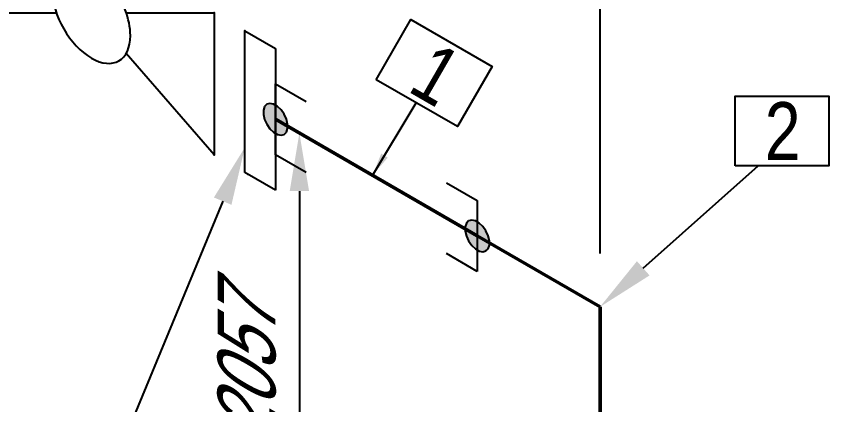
# Model space of a CAD drawing. Header units: millimetres. Extents: x 0 to 594, y 0 to 420.
# Drawn here: x 174.94 to 210.05, y 348.82 to 365.6 of the extents above; entities that cross this region are included whole.
import ezdxf
from ezdxf import colors
from ezdxf.entities.mleader import LeaderData, LeaderLine
from ezdxf.enums import TextEntityAlignment as Align
from ezdxf.math import Vec2, Vec3

# ---------------------------------------------------------------- set-up
doc = ezdxf.new("R2010")
doc.units = ezdxf.units.MM
doc.header["$LTSCALE"] = 0.25
for name, color, linetype in [('밸브', 4, 'Continuous'), ('용접', 1, 'Continuous'), ('주석', 7, 'Continuous'), ('치수', 1, 'Continuous')]:
    doc.layers.add(name, color=color, linetype=linetype)
doc.layers.add('파이프 작은 보어', color=30, linetype='Continuous', lineweight=50)
doc.styles.add('AdskIsoAnnotation', font='arial.ttf', dxfattribs={"width": 0.8, "height": 1})
doc.styles.add('AdskIsoMetric', font='arial.ttf', dxfattribs={"width": 0.8, "height": 2.5})
doc.styles.add('AdskIsoMetric-30', font='arial.ttf', dxfattribs={"width": 0.8, "height": 2.5})
doc.styles.add('AdskIsoMetric30', font='arial.ttf', dxfattribs={"width": 0.8, "oblique": 30, "height": 2.5})
doc.styles.get("Standard").update_dxf_attribs({"font": 'arial.ttf'})
doc.dimstyles.new('AdskIsoMetric', dxfattribs={"dimtxt": 2.5, "dimasz": 2.5, "dimexe": 1, "dimexo": 2, "dimgap": 0.8, "dimtad": 1, "dimdec": 0, "dimrnd": 1, "dimzin": 0, "dimdsep": 46, "dimtxsty": 'AdskIsoMetric', "dimcen": 0, "dimclrt": 7, "dimadec": 0, "dimazin": 0, "dimtfac": 1, "dimtdec": 0, "dimtmove": 1, "dimatfit": 3, "dimfxl": 0, "dimfrac": 2, "dimtolj": 1, "dimtzin": 0, "dimarcsym": 0})

# ---------------------------------------------------------------- blocks, each defined once
blk = doc.blocks.new('플랜지-2-IsoRight')
at = {"color": 0, "linetype": 'ByBlock', "lineweight": -2}
blk.add_wipeout([(0.0442, -0.2296), (-0.0442, -0.1786), (-0.0442, 0.2296), (0.0442, 0.1786)], dxfattribs=at)
at = {"color": 0, "linetype": 'ByBlock', "lineweight": -2, "extrusion": (-0.707107, -0.408248, 0.57735)}
for p, q in [((-0.0442, -0.1786), (-0.0442, 0.2296)), ((-0.0442, 0.2296), (0.0442, 0.1786)), ((0.0442, 0.1786), (0.0442, -0.2296)), ((0.0442, -0.2296), (-0.0442, -0.1786))]:
    blk.add_line(p, q, dxfattribs=at)
at = {"color": 0, "linetype": 'ByBlock', "lineweight": -2}
blk.add_wipeout([(0.0442, -0.2296), (-0.0442, -0.1786), (-0.0442, 0.2296), (0.0442, 0.1786)], dxfattribs=at)
at = {"color": 0, "linetype": 'ByBlock', "lineweight": -2, "extrusion": (-0.707107, -0.408248, 0.57735)}
for p, q in [((-0.0442, -0.1786), (-0.0442, 0.2296)), ((-0.0442, 0.2296), (0.0442, 0.1786)), ((0.0442, 0.1786), (0.0442, -0.2296)), ((0.0442, -0.2296), (-0.0442, -0.1786))]:
    blk.add_line(p, q, dxfattribs=at)
blk = doc.blocks.new('개스킷-2-IsoRight')
at = {"color": 0, "linetype": 'ByBlock', "lineweight": -2, "extrusion": (-1, 0, 0)}
for p in [(-0.0529, 0.2347), (0.0442, 0.1786), (-0.0442, -0.1786), (0.0442, -0.2296)]:
    blk.add_point(p, dxfattribs=at)
blk = doc.blocks.new('볼 밸브-2-IsoRight')
at = {"color": 0, "linetype": 'ByBlock', "lineweight": -2, "extrusion": (-0.707107, -0.408248, 0.57735)}
for p, q in [((-0.3536, 0), (-0.3536, 0.4082)), ((-0.3536, 0.4082), (-0.1006, 0.1163)), ((-0.1006, -0.0002), (-0.3536, 0)), ((0.3536, 0), (0.1007, -0.0001)), ((0.3536, -0.4082), (0.3536, 0)), ((0.1125, -0.065), (0.1125, -0.065)), ((0.1006, -0.1163), (0.3536, -0.4082))]:
    blk.add_line(p, q, dxfattribs=at)
at = {"linetype": 'ByBlock'}
for start_param, end_param in [(-2.356194, 0.785398), (0.785398, 3.926991)]:
    blk.add_ellipse((0, 0), major_axis=(-0.0796, 0.1378), ratio=0.57735, start_param=start_param, end_param=end_param, dxfattribs=at)
blk = doc.blocks.new('*D85')
at = {"layer": 'Defpoints', "color": 0}
for p in [(200.166, 353.049), (187.176, 337.258), (200.166, 329.758)]:
    blk.add_point(p, dxfattribs=at)
at = {"layer": '치수', "color": 0, "lineweight": -2}
for p, q in [((187.176, 358.049), (187.176, 339.758)), ((198.166, 330.913), (186.176, 337.836))]:
    blk.add_line(p, q, dxfattribs=at)
at = {"layer": '치수', "color": 0}
for points in [[(186.759, 358.049), (187.593, 358.049), (187.176, 360.549)], [(186.759, 339.758), (187.593, 339.758), (187.176, 337.258)]]:
    blk.add_solid(points, dxfattribs=at)
at = {"layer": '치수', "color": 7, "insert": (184.91, 350.212), "char_height": 2.5, "attachment_point": 5, "rotation": 90, "style": 'AdskIsoMetric30'}
blk.add_mtext('\\A1;2057', dxfattribs=at)
blk = doc.blocks.new('*D86')
at = {"layer": 'Defpoints', "color": 0}
for p in [(146.927, 386.142), (200.166, 368.049), (200.166, 353.049)]:
    blk.add_point(p, dxfattribs=at)
at = {"layer": '치수', "color": 0, "lineweight": -2}
for p, q in [((146.927, 388.451), (146.927, 399.941)), ((149.092, 397.537), (198.001, 369.299)), ((200.166, 355.358), (200.166, 369.204))]:
    blk.add_line(p, q, dxfattribs=at)
at = {"layer": '치수', "color": 0}
for points in [[(149.301, 397.897), (148.884, 397.176), (146.927, 398.787)], [(198.21, 369.66), (197.793, 368.938), (200.166, 368.049)]]:
    blk.add_solid(points, dxfattribs=at)
at = {"layer": '치수', "color": 7, "insert": (168.744, 388.808), "char_height": 2.5, "attachment_point": 5, "rotation": 330, "style": 'AdskIsoMetric-30'}
blk.add_mtext('\\A1;1053', dxfattribs=at)
blk = doc.blocks.new('엘보우-21-Iso2DSkew90')
at = {"color": 0, "linetype": 'ByBlock', "lineweight": -2, "extrusion": (0.707107, 0.408248, -0.57735)}
for p, q in [((-5.303, 3.062), (0, 0)), ((0, 0), (0, -6.124)), ((0, 0), (0, 0))]:
    blk.add_line(p, q, dxfattribs=at)
blk = doc.blocks.new('SocketWeld-2-IsoRight')
blk.add_hatch(color=256).paths.add_polyline_path([(0.0055, -0.0435), (0.0057, -0.0436), (0.006, -0.0436), (0.0062, -0.0436), (0.0064, -0.0437), (0.0066, -0.0437), (0.0068, -0.0438), (0.007, -0.0438), (0.0072, -0.0439), (0.0075, -0.0439), (0.0077, -0.0439), (0.0079, -0.044), (0.0081, -0.044), (0.0083, -0.0441), (0.0085, -0.0441), (0.0088, -0.0442), (0.009, -0.0442), (0.0092, -0.0443), (0.0094, -0.0443), (0.0096, -0.0443), (0.0098, -0.0444), (0.01, -0.0444), (0.0103, -0.0445), (0.0105, -0.0445), (0.0107, -0.0446), (0.0109, -0.0446), (0.0111, -0.0446), (0.0113, -0.0447), (0.0115, -0.0447), (0.0118, -0.0448), (0.012, -0.0448), (0.0122, -0.0449), (0.0124, -0.0449), (0.0126, -0.0449), (0.0128, -0.045), (0.013, -0.045), (0.0133, -0.0451), (0.0135, -0.0451), (0.0137, -0.0452), (0.0139, -0.0452), (0.0141, -0.0453), (0.0143, -0.0453), (0.0145, -0.0453), (0.0148, -0.0454), (0.015, -0.0454), (0.0152, -0.0455), (0.0154, -0.0455), (0.0156, -0.0456), (0.0158, -0.0456), (0.0161, -0.0456), (0.0161, -0.0456), (0.0162, -0.0456), (0.0164, -0.0455), (0.0166, -0.0455), (0.0168, -0.0455), (0.017, -0.0454), (0.0171, -0.0454), (0.0173, -0.0453), (0.0175, -0.0453), (0.0177, -0.0452), (0.0179, -0.0452), (0.0181, -0.0451), (0.0182, -0.0451), (0.0184, -0.045), (0.0186, -0.045), (0.0188, -0.0449), (0.019, -0.0449), (0.0192, -0.0448), (0.0193, -0.0448), (0.0195, -0.0447), (0.0197, -0.0447), (0.0199, -0.0446), (0.0201, -0.0446), (0.0203, -0.0445), (0.0204, -0.0445), (0.0206, -0.0444), (0.0208, -0.0444), (0.021, -0.0444), (0.0212, -0.0443), (0.0213, -0.0443), (0.0215, -0.0442), (0.0217, -0.0442), (0.0219, -0.0441), (0.0221, -0.0441), (0.0223, -0.044), (0.0224, -0.044), (0.0226, -0.0439), (0.0228, -0.0439), (0.023, -0.0438), (0.0232, -0.0438), (0.0234, -0.0437), (0.0235, -0.0437), (0.0237, -0.0436), (0.0239, -0.0436), (0.0241, -0.0435), (0.0243, -0.0435), (0.0245, -0.0434), (0.0246, -0.0434), (0.0248, -0.0433), (0.025, -0.0433), (0.025, -0.0433), (0.0251, -0.0432), (0.0253, -0.043), (0.0254, -0.0429), (0.0255, -0.0428), (0.0257, -0.0426), (0.0258, -0.0425), (0.0259, -0.0424), (0.0261, -0.0422), (0.0262, -0.0421), (0.0263, -0.042), (0.0265, -0.0418), (0.0266, -0.0417), (0.0267, -0.0416), (0.0269, -0.0414), (0.027, -0.0413), (0.0271, -0.0412), (0.0273, -0.041), (0.0274, -0.0409), (0.0275, -0.0408), (0.0277, -0.0406), (0.0278, -0.0405), (0.0279, -0.0403), (0.0281, -0.0402), (0.0282, -0.0401), (0.0283, -0.0399), (0.0284, -0.0398), (0.0286, -0.0397), (0.0287, -0.0395), (0.0288, -0.0394), (0.029, -0.0393), (0.0291, -0.0391), (0.0292, -0.039), (0.0294, -0.0389), (0.0295, -0.0387), (0.0296, -0.0386), (0.0298, -0.0385), (0.0299, -0.0383), (0.03, -0.0382), (0.0302, -0.0381), (0.0303, -0.0379), (0.0304, -0.0378), (0.0306, -0.0377), (0.0307, -0.0375), (0.0308, -0.0374), (0.031, -0.0373), (0.0311, -0.0371), (0.0312, -0.037), (0.0314, -0.0369), (0.0315, -0.0367), (0.0315, -0.0367), (0.0316, -0.0365), (0.0316, -0.0363), (0.0317, -0.0361), (0.0318, -0.0359), (0.0319, -0.0357), (0.0319, -0.0355), (0.032, -0.0353), (0.0321, -0.0351), (0.0321, -0.0349), (0.0322, -0.0346), (0.0323, -0.0344), (0.0323, -0.0342), (0.0324, -0.034), (0.0325, -0.0338), (0.0325, -0.0336), (0.0326, -0.0334), (0.0327, -0.0332), (0.0328, -0.033), (0.0328, -0.0328), (0.0329, -0.0326), (0.033, -0.0324), (0.033, -0.0322), (0.0331, -0.0319), (0.0332, -0.0317), (0.0332, -0.0315), (0.0333, -0.0313), (0.0334, -0.0311), (0.0335, -0.0309), (0.0335, -0.0307), (0.0336, -0.0305), (0.0337, -0.0303), (0.0337, -0.0301), (0.0338, -0.0299), (0.0339, -0.0297), (0.0339, -0.0295), (0.034, -0.0292), (0.0341, -0.029), (0.0342, -0.0288), (0.0342, -0.0286), (0.0343, -0.0284), (0.0344, -0.0282), (0.0344, -0.028), (0.0345, -0.0278), (0.0346, -0.0276), (0.0346, -0.0274), (0.0347, -0.0272), (0.0348, -0.027), (0.0349, -0.0268), (0.0349, -0.0265), (0.0349, -0.0265), (0.0349, -0.0263), (0.0349, -0.026), (0.0349, -0.0258), (0.0349, -0.0255), (0.0349, -0.0252), (0.0349, -0.025), (0.0349, -0.0247), (0.0349, -0.0245), (0.0349, -0.0242), (0.0349, -0.0239), (0.0349, -0.0237), (0.0349, -0.0234), (0.0349, -0.0232), (0.0349, -0.0229), (0.0349, -0.0226), (0.0349, -0.0224), (0.0349, -0.0221), (0.0349, -0.0219), (0.0349, -0.0216), (0.0349, -0.0213), (0.0349, -0.0211), (0.0349, -0.0208), (0.0349, -0.0206), (0.0349, -0.0203), (0.0349, -0.02), (0.0349, -0.0198), (0.0349, -0.0195), (0.0349, -0.0192), (0.0349, -0.019), (0.0349, -0.0187), (0.0349, -0.0185), (0.0349, -0.0182), (0.0349, -0.0179), (0.0349, -0.0177), (0.0349, -0.0174), (0.0349, -0.0172), (0.0349, -0.0169), (0.0349, -0.0166), (0.0349, -0.0164), (0.0349, -0.0161), (0.0349, -0.0159), (0.0349, -0.0156), (0.0349, -0.0153), (0.0349, -0.0151), (0.0349, -0.0148), (0.0349, -0.0146), (0.0349, -0.0143), (0.0349, -0.014), (0.0349, -0.0138), (0.0349, -0.0138), (0.0349, -0.0135), (0.0348, -0.0132), (0.0347, -0.0129), (0.0346, -0.0126), (0.0346, -0.0123), (0.0345, -0.012), (0.0344, -0.0118), (0.0344, -0.0115), (0.0343, -0.0112), (0.0342, -0.0109), (0.0342, -0.0106), (0.0341, -0.0103), (0.034, -0.01), (0.0339, -0.0097), (0.0339, -0.0095), (0.0338, -0.0092), (0.0337, -0.0089), (0.0337, -0.0086), (0.0336, -0.0083), (0.0335, -0.008), (0.0335, -0.0077), (0.0334, -0.0074), (0.0333, -0.0071), (0.0332, -0.0069), (0.0332, -0.0066), (0.0331, -0.0063), (0.033, -0.006), (0.033, -0.0057), (0.0329, -0.0054), (0.0328, -0.0051), (0.0328, -0.0048), (0.0327, -0.0046), (0.0326, -0.0043), (0.0325, -0.004), (0.0325, -0.0037), (0.0324, -0.0034), (0.0323, -0.0031), (0.0323, -0.0028), (0.0322, -0.0025), (0.0321, -0.0022), (0.0321, -0.002), (0.032, -0.0017), (0.0319, -0.0014), (0.0319, -0.0011), (0.0318, -0.0008), (0.0317, -0.0005), (0.0316, -0.0002), (0.0316, 0.0001), (0.0315, 0.0003), (0.0315, 0.0003), (0.0314, 0.0006), (0.0312, 0.0009), (0.0311, 0.0012), (0.031, 0.0015), (0.0308, 0.0018), (0.0307, 0.0021), (0.0306, 0.0024), (0.0304, 0.0026), (0.0303, 0.0029), (0.0302, 0.0032), (0.03, 0.0035), (0.0299, 0.0038), (0.0298, 0.0041), (0.0296, 0.0044), (0.0295, 0.0047), (0.0294, 0.0049), (0.0292, 0.0052), (0.0291, 0.0055), (0.029, 0.0058), (0.0288, 0.0061), (0.0287, 0.0064), (0.0286, 0.0067), (0.0284, 0.007), (0.0283, 0.0072), (0.0282, 0.0075), (0.0281, 0.0078), (0.0279, 0.0081), (0.0278, 0.0084), (0.0277, 0.0087), (0.0275, 0.009), (0.0274, 0.0093), (0.0273, 0.0095), (0.0271, 0.0098), (0.027, 0.0101), (0.0269, 0.0104), (0.0267, 0.0107), (0.0266, 0.011), (0.0265, 0.0113), (0.0263, 0.0116), (0.0262, 0.0118), (0.0261, 0.0121), (0.0259, 0.0124), (0.0258, 0.0127), (0.0257, 0.013), (0.0255, 0.0133), (0.0254, 0.0136), (0.0253, 0.0139), (0.0251, 0.0141), (0.025, 0.0144), (0.025, 0.0144), (0.0248, 0.0147), (0.0246, 0.015), (0.0245, 0.0152), (0.0243, 0.0155), (0.0241, 0.0157), (0.0239, 0.016), (0.0237, 0.0162), (0.0235, 0.0165), (0.0234, 0.0168), (0.0232, 0.017), (0.023, 0.0173), (0.0228, 0.0175), (0.0226, 0.0178), (0.0224, 0.0181), (0.0223, 0.0183), (0.0221, 0.0186), (0.0219, 0.0188), (0.0217, 0.0191), (0.0215, 0.0193), (0.0213, 0.0196), (0.0212, 0.0199), (0.021, 0.0201), (0.0208, 0.0204), (0.0206, 0.0206), (0.0204, 0.0209), (0.0203, 0.0212), (0.0201, 0.0214), (0.0199, 0.0217), (0.0197, 0.0219), (0.0195, 0.0222), (0.0193, 0.0225), (0.0192, 0.0227), (0.019, 0.023), (0.0188, 0.0232), (0.0186, 0.0235), (0.0184, 0.0237), (0.0182, 0.024), (0.0181, 0.0243), (0.0179, 0.0245), (0.0177, 0.0248), (0.0175, 0.025), (0.0173, 0.0253), (0.0171, 0.0256), (0.017, 0.0258), (0.0168, 0.0261), (0.0166, 0.0263), (0.0164, 0.0266), (0.0162, 0.0268), (0.0161, 0.0271), (0.0161, 0.0271), (0.0158, 0.0273), (0.0156, 0.0275), (0.0154, 0.0277), (0.0152, 0.0279), (0.015, 0.0281), (0.0148, 0.0283), (0.0145, 0.0285), (0.0143, 0.0287), (0.0141, 0.0289), (0.0139, 0.0292), (0.0137, 0.0294), (0.0135, 0.0296), (0.0133, 0.0298), (0.013, 0.03), (0.0128, 0.0302), (0.0126, 0.0304), (0.0124, 0.0306), (0.0122, 0.0308), (0.012, 0.031), (0.0118, 0.0312), (0.0115, 0.0314), (0.0113, 0.0316), (0.0111, 0.0318), (0.0109, 0.032), (0.0107, 0.0322), (0.0105, 0.0324), (0.0103, 0.0326), (0.01, 0.0328), (0.0098, 0.033), (0.0096, 0.0332), (0.0094, 0.0334), (0.0092, 0.0337), (0.009, 0.0339), (0.0088, 0.0341), (0.0085, 0.0343), (0.0083, 0.0345), (0.0081, 0.0347), (0.0079, 0.0349), (0.0077, 0.0351), (0.0075, 0.0353), (0.0072, 0.0355), (0.007, 0.0357), (0.0068, 0.0359), (0.0066, 0.0361), (0.0064, 0.0363), (0.0062, 0.0365), (0.006, 0.0367), (0.0057, 0.0369), (0.0055, 0.0371), (0.0055, 0.0371), (0.0053, 0.0373), (0.0051, 0.0374), (0.0049, 0.0375), (0.0046, 0.0377), (0.0044, 0.0378), (0.0042, 0.0379), (0.004, 0.038), (0.0037, 0.0382), (0.0035, 0.0383), (0.0033, 0.0384), (0.003, 0.0386), (0.0028, 0.0387), (0.0026, 0.0388), (0.0024, 0.039), (0.0021, 0.0391), (0.0019, 0.0392), (0.0017, 0.0393), (0.0015, 0.0395), (0.0012, 0.0396), (0.001, 0.0397), (0.0008, 0.0399), (0.0006, 0.04), (0.0003, 0.0401), (0.0001, 0.0403), (-0.0001, 0.0404), (-0.0003, 0.0405), (-0.0006, 0.0406), (-0.0008, 0.0408), (-0.001, 0.0409), (-0.0012, 0.041), (-0.0015, 0.0412), (-0.0017, 0.0413), (-0.0019, 0.0414), (-0.0021, 0.0416), (-0.0024, 0.0417), (-0.0026, 0.0418), (-0.0028, 0.042), (-0.003, 0.0421), (-0.0033, 0.0422), (-0.0035, 0.0423), (-0.0037, 0.0425), (-0.004, 0.0426), (-0.0042, 0.0427), (-0.0044, 0.0429), (-0.0046, 0.043), (-0.0049, 0.0431), (-0.0051, 0.0433), (-0.0053, 0.0434), (-0.0055, 0.0435), (-0.0055, 0.0435), (-0.0057, 0.0436), (-0.006, 0.0436), (-0.0062, 0.0436), (-0.0064, 0.0437), (-0.0066, 0.0437), (-0.0068, 0.0438), (-0.007, 0.0438), (-0.0072, 0.0439), (-0.0075, 0.0439), (-0.0077, 0.0439), (-0.0079, 0.044), (-0.0081, 0.044), (-0.0083, 0.0441), (-0.0085, 0.0441), (-0.0088, 0.0442), (-0.009, 0.0442), (-0.0092, 0.0443), (-0.0094, 0.0443), (-0.0096, 0.0443), (-0.0098, 0.0444), (-0.01, 0.0444), (-0.0103, 0.0445), (-0.0105, 0.0445), (-0.0107, 0.0446), (-0.0109, 0.0446), (-0.0111, 0.0446), (-0.0113, 0.0447), (-0.0115, 0.0447), (-0.0118, 0.0448), (-0.012, 0.0448), (-0.0122, 0.0449), (-0.0124, 0.0449), (-0.0126, 0.0449), (-0.0128, 0.045), (-0.013, 0.045), (-0.0133, 0.0451), (-0.0135, 0.0451), (-0.0137, 0.0452), (-0.0139, 0.0452), (-0.0141, 0.0453), (-0.0143, 0.0453), (-0.0145, 0.0453), (-0.0148, 0.0454), (-0.015, 0.0454), (-0.0152, 0.0455), (-0.0154, 0.0455), (-0.0156, 0.0456), (-0.0158, 0.0456), (-0.0161, 0.0456), (-0.0161, 0.0456), (-0.0162, 0.0456), (-0.0164, 0.0455), (-0.0166, 0.0455), (-0.0168, 0.0455), (-0.017, 0.0454), (-0.0171, 0.0454), (-0.0173, 0.0453), (-0.0175, 0.0453), (-0.0177, 0.0452), (-0.0179, 0.0452), (-0.0181, 0.0451), (-0.0182, 0.0451), (-0.0184, 0.045), (-0.0186, 0.045), (-0.0188, 0.0449), (-0.019, 0.0449), (-0.0192, 0.0448), (-0.0193, 0.0448), (-0.0195, 0.0447), (-0.0197, 0.0447), (-0.0199, 0.0446), (-0.0201, 0.0446), (-0.0203, 0.0445), (-0.0204, 0.0445), (-0.0206, 0.0444), (-0.0208, 0.0444), (-0.021, 0.0444), (-0.0212, 0.0443), (-0.0213, 0.0443), (-0.0215, 0.0442), (-0.0217, 0.0442), (-0.0219, 0.0441), (-0.0221, 0.0441), (-0.0223, 0.044), (-0.0224, 0.044), (-0.0226, 0.0439), (-0.0228, 0.0439), (-0.023, 0.0438), (-0.0232, 0.0438), (-0.0234, 0.0437), (-0.0235, 0.0437), (-0.0237, 0.0436), (-0.0239, 0.0436), (-0.0241, 0.0435), (-0.0243, 0.0435), (-0.0245, 0.0434), (-0.0246, 0.0434), (-0.0248, 0.0433), (-0.025, 0.0433), (-0.025, 0.0433), (-0.0251, 0.0432), (-0.0253, 0.043), (-0.0254, 0.0429), (-0.0255, 0.0428), (-0.0257, 0.0426), (-0.0258, 0.0425), (-0.0259, 0.0424), (-0.0261, 0.0422), (-0.0262, 0.0421), (-0.0263, 0.042), (-0.0265, 0.0418), (-0.0266, 0.0417), (-0.0267, 0.0416), (-0.0269, 0.0414), (-0.027, 0.0413), (-0.0271, 0.0412), (-0.0273, 0.041), (-0.0274, 0.0409), (-0.0275, 0.0408), (-0.0277, 0.0406), (-0.0278, 0.0405), (-0.0279, 0.0403), (-0.0281, 0.0402), (-0.0282, 0.0401), (-0.0283, 0.0399), (-0.0284, 0.0398), (-0.0286, 0.0397), (-0.0287, 0.0395), (-0.0288, 0.0394), (-0.029, 0.0393), (-0.0291, 0.0391), (-0.0292, 0.039), (-0.0294, 0.0389), (-0.0295, 0.0387), (-0.0296, 0.0386), (-0.0298, 0.0385), (-0.0299, 0.0383), (-0.03, 0.0382), (-0.0302, 0.0381), (-0.0303, 0.0379), (-0.0304, 0.0378), (-0.0306, 0.0377), (-0.0307, 0.0375), (-0.0308, 0.0374), (-0.031, 0.0373), (-0.0311, 0.0371), (-0.0312, 0.037), (-0.0314, 0.0369), (-0.0315, 0.0367), (-0.0315, 0.0367), (-0.0316, 0.0365), (-0.0316, 0.0363), (-0.0317, 0.0361), (-0.0318, 0.0359), (-0.0319, 0.0357), (-0.0319, 0.0355), (-0.032, 0.0353), (-0.0321, 0.0351), (-0.0321, 0.0349), (-0.0322, 0.0346), (-0.0323, 0.0344), (-0.0323, 0.0342), (-0.0324, 0.034), (-0.0325, 0.0338), (-0.0325, 0.0336), (-0.0326, 0.0334), (-0.0327, 0.0332), (-0.0328, 0.033), (-0.0328, 0.0328), (-0.0329, 0.0326), (-0.033, 0.0324), (-0.033, 0.0322), (-0.0331, 0.0319), (-0.0332, 0.0317), (-0.0332, 0.0315), (-0.0333, 0.0313), (-0.0334, 0.0311), (-0.0335, 0.0309), (-0.0335, 0.0307), (-0.0336, 0.0305), (-0.0337, 0.0303), (-0.0337, 0.0301), (-0.0338, 0.0299), (-0.0339, 0.0297), (-0.0339, 0.0295), (-0.034, 0.0292), (-0.0341, 0.029), (-0.0342, 0.0288), (-0.0342, 0.0286), (-0.0343, 0.0284), (-0.0344, 0.0282), (-0.0344, 0.028), (-0.0345, 0.0278), (-0.0346, 0.0276), (-0.0346, 0.0274), (-0.0347, 0.0272), (-0.0348, 0.027), (-0.0349, 0.0268), (-0.0349, 0.0265), (-0.0349, 0.0265), (-0.0349, 0.0263), (-0.0349, 0.026), (-0.0349, 0.0258), (-0.0349, 0.0255), (-0.0349, 0.0252), (-0.0349, 0.025), (-0.0349, 0.0247), (-0.0349, 0.0245), (-0.0349, 0.0242), (-0.0349, 0.0239), (-0.0349, 0.0237), (-0.0349, 0.0234), (-0.0349, 0.0232), (-0.0349, 0.0229), (-0.0349, 0.0226), (-0.0349, 0.0224), (-0.0349, 0.0221), (-0.0349, 0.0219), (-0.0349, 0.0216), (-0.0349, 0.0213), (-0.0349, 0.0211), (-0.0349, 0.0208), (-0.0349, 0.0206), (-0.0349, 0.0203), (-0.0349, 0.02), (-0.0349, 0.0198), (-0.0349, 0.0195), (-0.0349, 0.0192), (-0.0349, 0.019), (-0.0349, 0.0187), (-0.0349, 0.0185), (-0.0349, 0.0182), (-0.0349, 0.0179), (-0.0349, 0.0177), (-0.0349, 0.0174), (-0.0349, 0.0172), (-0.0349, 0.0169), (-0.0349, 0.0166), (-0.0349, 0.0164), (-0.0349, 0.0161), (-0.0349, 0.0159), (-0.0349, 0.0156), (-0.0349, 0.0153), (-0.0349, 0.0151), (-0.0349, 0.0148), (-0.0349, 0.0146), (-0.0349, 0.0143), (-0.0349, 0.014), (-0.0349, 0.0138), (-0.0349, 0.0138), (-0.0349, 0.0135), (-0.0348, 0.0132), (-0.0347, 0.0129), (-0.0346, 0.0126), (-0.0346, 0.0123), (-0.0345, 0.012), (-0.0344, 0.0118), (-0.0344, 0.0115), (-0.0343, 0.0112), (-0.0342, 0.0109), (-0.0342, 0.0106), (-0.0341, 0.0103), (-0.034, 0.01), (-0.0339, 0.0097), (-0.0339, 0.0095), (-0.0338, 0.0092), (-0.0337, 0.0089), (-0.0337, 0.0086), (-0.0336, 0.0083), (-0.0335, 0.008), (-0.0335, 0.0077), (-0.0334, 0.0074), (-0.0333, 0.0071), (-0.0332, 0.0069), (-0.0332, 0.0066), (-0.0331, 0.0063), (-0.033, 0.006), (-0.033, 0.0057), (-0.0329, 0.0054), (-0.0328, 0.0051), (-0.0328, 0.0048), (-0.0327, 0.0046), (-0.0326, 0.0043), (-0.0325, 0.004), (-0.0325, 0.0037), (-0.0324, 0.0034), (-0.0323, 0.0031), (-0.0323, 0.0028), (-0.0322, 0.0025), (-0.0321, 0.0022), (-0.0321, 0.002), (-0.032, 0.0017), (-0.0319, 0.0014), (-0.0319, 0.0011), (-0.0318, 0.0008), (-0.0317, 0.0005), (-0.0316, 0.0002), (-0.0316, -0.0001), (-0.0315, -0.0003), (-0.0315, -0.0003), (-0.0314, -0.0006), (-0.0312, -0.0009), (-0.0311, -0.0012), (-0.031, -0.0015), (-0.0308, -0.0018), (-0.0307, -0.0021), (-0.0306, -0.0024), (-0.0304, -0.0026), (-0.0303, -0.0029), (-0.0302, -0.0032), (-0.03, -0.0035), (-0.0299, -0.0038), (-0.0298, -0.0041), (-0.0296, -0.0044), (-0.0295, -0.0047), (-0.0294, -0.0049), (-0.0292, -0.0052), (-0.0291, -0.0055), (-0.029, -0.0058), (-0.0288, -0.0061), (-0.0287, -0.0064), (-0.0286, -0.0067), (-0.0284, -0.007), (-0.0283, -0.0072), (-0.0282, -0.0075), (-0.0281, -0.0078), (-0.0279, -0.0081), (-0.0278, -0.0084), (-0.0277, -0.0087), (-0.0275, -0.009), (-0.0274, -0.0093), (-0.0273, -0.0095), (-0.0271, -0.0098), (-0.027, -0.0101), (-0.0269, -0.0104), (-0.0267, -0.0107), (-0.0266, -0.011), (-0.0265, -0.0113), (-0.0263, -0.0116), (-0.0262, -0.0118), (-0.0261, -0.0121), (-0.0259, -0.0124), (-0.0258, -0.0127), (-0.0257, -0.013), (-0.0255, -0.0133), (-0.0254, -0.0136), (-0.0253, -0.0139), (-0.0251, -0.0141), (-0.025, -0.0144), (-0.025, -0.0144), (-0.0248, -0.0147), (-0.0246, -0.015), (-0.0245, -0.0152), (-0.0243, -0.0155), (-0.0241, -0.0157), (-0.0239, -0.016), (-0.0237, -0.0162), (-0.0235, -0.0165), (-0.0234, -0.0168), (-0.0232, -0.017), (-0.023, -0.0173), (-0.0228, -0.0175), (-0.0226, -0.0178), (-0.0224, -0.0181), (-0.0223, -0.0183), (-0.0221, -0.0186), (-0.0219, -0.0188), (-0.0217, -0.0191), (-0.0215, -0.0193), (-0.0213, -0.0196), (-0.0212, -0.0199), (-0.021, -0.0201), (-0.0208, -0.0204), (-0.0206, -0.0206), (-0.0204, -0.0209), (-0.0203, -0.0212), (-0.0201, -0.0214), (-0.0199, -0.0217), (-0.0197, -0.0219), (-0.0195, -0.0222), (-0.0193, -0.0225), (-0.0192, -0.0227), (-0.019, -0.023), (-0.0188, -0.0232), (-0.0186, -0.0235), (-0.0184, -0.0237), (-0.0182, -0.024), (-0.0181, -0.0243), (-0.0179, -0.0245), (-0.0177, -0.0248), (-0.0175, -0.025), (-0.0173, -0.0253), (-0.0171, -0.0256), (-0.017, -0.0258), (-0.0168, -0.0261), (-0.0166, -0.0263), (-0.0164, -0.0266), (-0.0162, -0.0268), (-0.0161, -0.0271), (-0.0161, -0.0271), (-0.0158, -0.0273), (-0.0156, -0.0275), (-0.0154, -0.0277), (-0.0152, -0.0279), (-0.015, -0.0281), (-0.0148, -0.0283), (-0.0145, -0.0285), (-0.0143, -0.0287), (-0.0141, -0.0289), (-0.0139, -0.0292), (-0.0137, -0.0294), (-0.0135, -0.0296), (-0.0133, -0.0298), (-0.013, -0.03), (-0.0128, -0.0302), (-0.0126, -0.0304), (-0.0124, -0.0306), (-0.0122, -0.0308), (-0.012, -0.031), (-0.0118, -0.0312), (-0.0115, -0.0314), (-0.0113, -0.0316), (-0.0111, -0.0318), (-0.0109, -0.032), (-0.0107, -0.0322), (-0.0105, -0.0324), (-0.0103, -0.0326), (-0.01, -0.0328), (-0.0098, -0.033), (-0.0096, -0.0332), (-0.0094, -0.0334), (-0.0092, -0.0337), (-0.009, -0.0339), (-0.0088, -0.0341), (-0.0085, -0.0343), (-0.0083, -0.0345), (-0.0081, -0.0347), (-0.0079, -0.0349), (-0.0077, -0.0351), (-0.0075, -0.0353), (-0.0072, -0.0355), (-0.007, -0.0357), (-0.0068, -0.0359), (-0.0066, -0.0361), (-0.0064, -0.0363), (-0.0062, -0.0365), (-0.006, -0.0367), (-0.0057, -0.0369), (-0.0055, -0.0371), (-0.0055, -0.0371), (-0.0053, -0.0373), (-0.0051, -0.0374), (-0.0049, -0.0375), (-0.0046, -0.0377), (-0.0044, -0.0378), (-0.0042, -0.0379), (-0.004, -0.038), (-0.0037, -0.0382), (-0.0035, -0.0383), (-0.0033, -0.0384), (-0.003, -0.0386), (-0.0028, -0.0387), (-0.0026, -0.0388), (-0.0024, -0.039), (-0.0021, -0.0391), (-0.0019, -0.0392), (-0.0017, -0.0393), (-0.0015, -0.0395), (-0.0012, -0.0396), (-0.001, -0.0397), (-0.0008, -0.0399), (-0.0006, -0.04), (-0.0003, -0.0401), (-0.0001, -0.0403), (0.0001, -0.0404), (0.0003, -0.0405), (0.0006, -0.0406), (0.0008, -0.0408), (0.001, -0.0409), (0.0012, -0.041), (0.0015, -0.0412), (0.0017, -0.0413), (0.0019, -0.0414), (0.0021, -0.0416), (0.0024, -0.0417), (0.0026, -0.0418), (0.0028, -0.042), (0.003, -0.0421), (0.0033, -0.0422), (0.0035, -0.0423), (0.0037, -0.0425), (0.004, -0.0426), (0.0042, -0.0427), (0.0044, -0.0429), (0.0046, -0.043), (0.0049, -0.0431), (0.0051, -0.0433), (0.0053, -0.0434)], flags=0)
at = {"color": 0, "linetype": 'ByBlock', "lineweight": -2, "extrusion": (-0.707107, -0.408248, 0.57735)}
for p, q in [((-0.0884, 0.1531), (0, 0.1021)), ((0, 0.1021), (0, -0.1021)), ((-0.0315, 0.0367), (-0.0349, 0.0265)), ((-0.0349, 0.0265), (-0.0349, 0.0138)), ((-0.025, 0.0433), (-0.0315, 0.0367)), ((-0.0161, 0.0456), (-0.025, 0.0433)), ((-0.0055, 0.0435), (-0.0161, 0.0456)), ((0.0055, 0.0371), (-0.0055, 0.0435)), ((0.0161, 0.0271), (0.0055, 0.0371)), ((0.025, 0.0144), (0.0161, 0.0271)), ((-0.0349, 0.0138), (-0.0315, -0.0003)), ((0.0315, 0.0003), (0.025, 0.0144)), ((0.0349, -0.0138), (0.0315, 0.0003)), ((-0.0315, -0.0003), (-0.025, -0.0144)), ((-0.025, -0.0144), (-0.0161, -0.0271)), ((0.0349, -0.0265), (0.0349, -0.0138)), ((-0.0161, -0.0271), (-0.0055, -0.0371)), ((-0.0055, -0.0371), (0.0055, -0.0435)), ((0.0055, -0.0435), (0.0161, -0.0456)), ((0.0161, -0.0456), (0.025, -0.0433)), ((0.025, -0.0433), (0.0315, -0.0367)), ((0.0315, -0.0367), (0.0349, -0.0265)), ((0, -0.1021), (-0.0884, -0.051))]:
    blk.add_line(p, q, dxfattribs=at)
blk = doc.blocks.new('AnnoRect')
at = {"color": 0, "linetype": 'ByBlock', "lineweight": -2}
blk.add_wipeout([(-0.81, -0.6), (-0.81, 0.6), (0.81, 0.6), (0.81, -0.6)], dxfattribs=at)
blk.add_lwpolyline([(-0.81, -0.6), (-0.81, 0.6), (0.81, 0.6), (0.81, -0.6)], close=True, dxfattribs=at)
at = {"color": 0, "linetype": 'ByBlock', "lineweight": -2, "style": 'AdskIsoAnnotation', "width": 0.8}
blk.add_attdef('XX', text='', height=1, dxfattribs=at).set_placement((0, 0), align=Align.MIDDLE_CENTER)

msp = doc.modelspace()

# ---------------------------------------------------------------- block references
at = {"layer": '밸브', "xscale": 15, "yscale": 15, "zscale": 15}
for name, p, rotation in [('볼 밸브-2-IsoRight', (178.1873, 365.7387), 180.0000000027679), ('플랜지-2-IsoRight', (185.4793, 361.5287), 180.0000000025031)]:
    msp.add_blockref(name, p, dxfattribs=dict(at, rotation=rotation))
at = {"layer": '용접', "xscale": 15, "yscale": 15, "zscale": 15}
msp.add_blockref('SocketWeld-2-IsoRight', (194.8631, 356.1109), dxfattribs=at)
at = {"layer": '파이프 작은 보어'}
msp.add_blockref('엘보우-21-Iso2DSkew90', (200.1664, 353.0491), dxfattribs=at)

# ---------------------------------------------------------------- leaders
at = {"layer": '주석'}
ml = msp.add_multileader_mtext('Standard', dxfattribs=at)
ml.set_content('')
ml.set_leader_properties()
ml.build(insert=Vec2(0, 0))
ml.multileader.update_dxf_attribs({"dogleg_length": 0, "arrow_head_size": 0})
ctx = ml.context
ctx.base_point, ctx.arrow_head_size, ctx.plane_origin = Vec3(192.2253, 361.8571), 0, Vec3(0, 13.1419)
notes = []
notes.append((ctx, [(0, (1, 1, 0), (192.2253, 361.8571), (-1, 0), 0, [(0, [(190.3363, 358.7244)], 0, [])])]))
ctx.mtext, ml.multileader.dxf.content_type = None, 0
ml = msp.add_multileader_mtext('Standard', dxfattribs=at)
ml.set_content('')
ml.set_leader_properties()
ml.build(insert=Vec2(0, 0))
ml.multileader.update_dxf_attribs({"dogleg_length": 0, "arrow_head_size": 2.5})
ctx = ml.context
ctx.base_point, ctx.arrow_head_size, ctx.plane_origin = Vec3(207, 359.1419), 2.5, Vec3(0, 13.1419)
notes.append((ctx, [(0, (1, 1, 0), (207, 359.1419), (-1, 0), 0, [(0, [(200.1664, 353.0491)], 0, [])])]))
ctx.mtext, ml.multileader.dxf.content_type = None, 0
for ctx, leaders in notes:
    for number, flags, end, landing, length, lines in leaders:
        leader = LeaderData()
        leader.index, (leader.has_last_leader_line, leader.has_dogleg_vector, leader.attachment_direction) = number, flags
        leader.last_leader_point, leader.dogleg_vector, leader.dogleg_length = Vec3(end), Vec3(landing), length
        for number, points, colour, breaks in lines:
            line = LeaderLine()
            line.index, line.vertices, line.color, line.breaks = number, Vec3.list(points), colors.encode_raw_color(colour), breaks
            leader.lines.append(line)
        ctx.leaders.append(leader)

# ---------------------------------------------------------------- next in the draw order: linework, layer by layer
at = {"layer": '파이프 작은 보어'}
msp.add_lwpolyline([(186.1422, 361.1459), (194.8631, 356.1109)], dxfattribs=at)

# ---------------------------------------------------------------- next in the draw order: block references
at = {"layer": '밸브', "xscale": 15, "yscale": 15, "zscale": 15, "rotation": 180.0000000028882}
msp.add_blockref('개스킷-2-IsoRight', (184.1535, 362.2941), dxfattribs=at)
at = {"layer": '용접', "xscale": 15, "yscale": 15, "zscale": 15, "rotation": 180.0000000027794}
msp.add_blockref('SocketWeld-2-IsoRight', (186.1422, 361.1459), dxfattribs=at)
at = {"layer": '주석'}
ref = msp.add_blockref('AnnoRect', (208.0238, 360.6419), dxfattribs=dict(at, xscale=2.5, yscale=2.5, zscale=2.5))
ref.add_attrib('XX_001', '2', (207.2796, 359.3867), dxfattribs={"layer": '0', "color": 0, "linetype": 'ByBlock', "lineweight": -2, "height": 2.5, "style": 'AdskIsoAnnotation', "width": 0.8})

# ---------------------------------------------------------------- next in the draw order: dimensions: what is measured, and where the dimension line sits
at = {"layer": '치수'}
for base, p1, p2, angle, text, override, picture, middle in [((200.1664, 368.0491), (146.9274, 386.1419), (200.1664, 353.0491), 330, '1053', {"dimtad": 0, "dimlfac": 14.408959, "dimtxsty": 'AdskIsoMetric-30', "dimse1": 0, "dimse2": 0, "dimsd1": 0, "dimsd2": 0, "dimtmove": 1}, '*D86', (168.7435, 388.808)), ((187.176, 337.2582), (200.1664, 353.0491), (200.1664, 329.7582), 270, '2057', {"dimtad": 0, "dimlfac": 88.331928, "dimtxsty": 'AdskIsoMetric30', "dimse1": 1, "dimse2": 0, "dimsd1": 0, "dimsd2": 0, "dimtmove": 1}, '*D85', (184.9097, 350.2121))]:
    dim = msp.add_linear_dim(base=base, p1=p1, p2=p2, angle=angle, text=text, dimstyle='AdskIsoMetric', override=override, dxfattribs=at)
    dim.commit()
    dim.dimension.update_dxf_attribs({"geometry": picture, "text_midpoint": middle, "dimtype": 160})

# ---------------------------------------------------------------- next in the draw order: leaders
at = {"layer": '주석'}
ml = msp.add_multileader_mtext('Standard', dxfattribs=at)
ml.set_content('')
ml.set_leader_properties()
ml.build(insert=Vec2(0, 0))
ml.multileader.update_dxf_attribs({"dogleg_length": 0, "arrow_head_size": 2.5})
ctx = ml.context
ctx.base_point, ctx.arrow_head_size, ctx.plane_origin = Vec3(179.3499, 346.693), 2.5, Vec3(0, 13.1419)
notes = []
notes.append((ctx, [(0, (1, 1, 0), (179.3499, 346.693), (-1, 0), 0, [(0, [(184.8164, 359.9241)], 0, [])])]))
ctx.mtext, ml.multileader.dxf.content_type = None, 0
for ctx, leaders in notes:
    for number, flags, end, landing, length, lines in leaders:
        leader = LeaderData()
        leader.index, (leader.has_last_leader_line, leader.has_dogleg_vector, leader.attachment_direction) = number, flags
        leader.last_leader_point, leader.dogleg_vector, leader.dogleg_length = Vec3(end), Vec3(landing), length
        for number, points, colour, breaks in lines:
            line = LeaderLine()
            line.index, line.vertices, line.color, line.breaks = number, Vec3.list(points), colors.encode_raw_color(colour), breaks
            leader.lines.append(line)
        ctx.leaders.append(leader)

# ---------------------------------------------------------------- next in the draw order: block references
ref = msp.add_blockref('AnnoRect', (193, 363.1419), dxfattribs=dict(at, xscale=2.500000000000001, yscale=2.500000000000001, zscale=2.500000000000001, rotation=330.000000008334))
ref.add_attrib('XX_001', '1', (191.79, 362.3912), dxfattribs={"layer": '0', "color": 0, "linetype": 'ByBlock', "lineweight": -2, "height": 2.5, "rotation": 330, "style": 'AdskIsoAnnotation', "width": 0.8})

doc.saveas('drawing.dxf')
